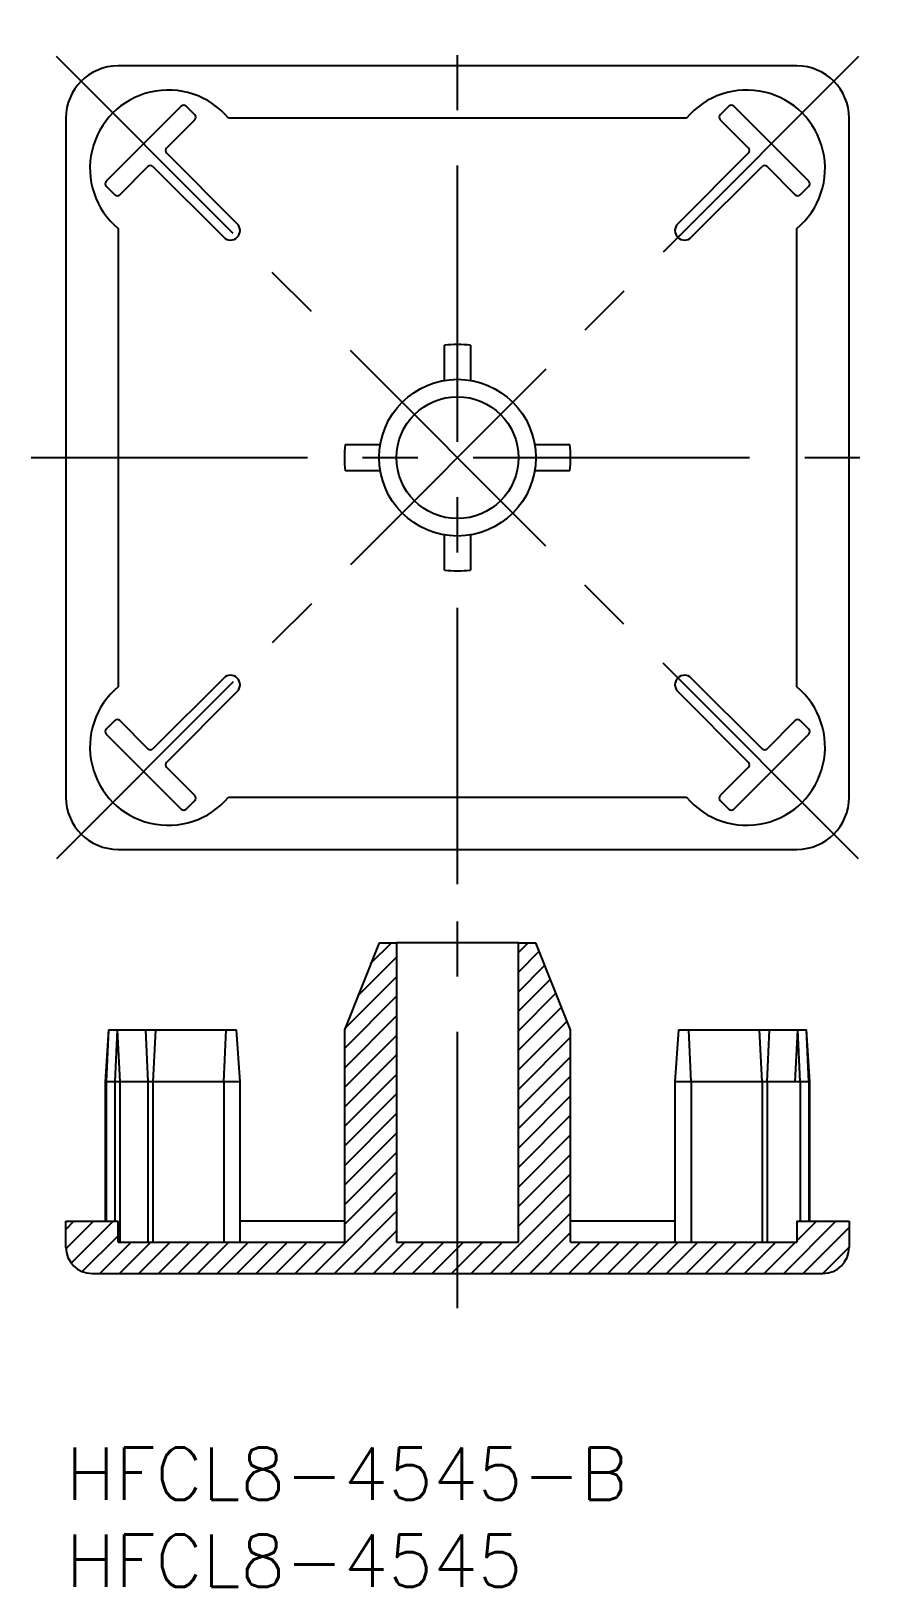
# Model space of a CAD drawing. Extents: x -2 to 47, y -8 to 81.4.
import ezdxf

# ---------------------------------------------------------------- set-up
doc = ezdxf.new("R2010")
doc.units = 0
doc.header["$LTSCALE"] = 0.5
doc.linetypes.add('CENTER', pattern=[50.8, 31.75, -6.35, 6.35, -6.35])
doc.layers.get('0').update_dxf_attribs({"linetype": 'CONTINUOUS'})
for name, color, linetype in [('MSM_CENTER', 1, 'CENTER'), ('MSM_CONTINUOUS', 7, 'CONTINUOUS'), ('MSM_NARROW', 5, 'CONTINUOUS'), ('MSM_PART_NUMBER', 7, 'CONTINUOUS')]:
    doc.layers.add(name, color=color, linetype=linetype)
doc.styles.get("Standard").update_dxf_attribs({"font": 'txt.shx', "height": 3, "bigfont": 'bigfont.shx'})

# ---------------------------------------------------------------- blocks, each defined once
blk = doc.blocks.new('*U9')
at = {"layer": 'MSM_PART_NUMBER'}
blk.add_text('HFCL8-4545-B', height=3, dxfattribs=at).set_placement((0, -3))
blk = doc.blocks.new('*U10')
at = {"layer": 'MSM_PART_NUMBER'}
blk.add_text('HFCL8-4545', height=3, dxfattribs=at).set_placement((0, -8))
blk = doc.blocks.new('*X12')
at = {"color": 0}
for p, q in [((17.528, 27.819), (18.709, 29)), ((26, 28.434), (26.566, 29)), ((16.779, 25.948), (19, 28.169)), ((26, 27.311), (27.197, 28.508)), ((26, 26.188), (27.518, 27.706)), ((16.031, 24.077), (19, 27.046)), ((26, 25.066), (27.838, 26.904)), ((16, 22.924), (19, 25.924)), ((26, 23.943), (28.159, 26.102)), ((26, 22.821), (28.48, 25.301)), ((16, 21.801), (19, 24.801)), ((26, 21.698), (28.8, 24.499)), ((16, 20.679), (19, 23.679)), ((26, 20.576), (29, 23.576)), ((16, 19.556), (19, 22.556)), ((26, 19.453), (29, 22.453)), ((16, 18.434), (19, 21.434)), ((26, 18.331), (29, 21.331)), ((16, 17.311), (19, 20.311)), ((26, 17.208), (29, 20.208)), ((16, 16.188), (19, 19.188)), ((26, 16.086), (29, 19.086)), ((16, 15.066), (19, 18.066)), ((26, 14.963), (29, 17.963)), ((16, 13.943), (19, 16.943)), ((26, 13.841), (29, 16.841)), ((16, 12.821), (19, 15.821)), ((26, 12.718), (29, 15.718)), ((14.302, 10), (19, 14.698)), ((24.404, 10), (29, 14.596)), ((15.424, 10), (19, 13.576)), ((25.527, 10), (29, 13.473)), ((0, 12.536), (0.464, 13)), ((0.002, 11.416), (1.586, 13)), ((0.304, 10.595), (2.709, 13)), ((41.242, 10), (44.242, 13)), ((42, 11.88), (43.12, 13)), ((42.365, 10), (45, 12.635)), ((0.94, 10.109), (3, 12.169)), ((1.954, 10), (3.754, 11.8)), ((3.076, 10), (4.876, 11.8)), ((4.199, 10), (5.999, 11.8)), ((5.321, 10), (7.121, 11.8)), ((6.444, 10), (8.244, 11.8)), ((7.566, 10), (9.366, 11.8)), ((8.689, 10), (10.489, 11.8)), ((9.812, 10), (11.612, 11.8)), ((10.934, 10), (12.734, 11.8)), ((12.057, 10), (13.857, 11.8)), ((13.179, 10), (14.979, 11.8)), ((16.547, 10), (19, 12.453)), ((17.669, 10), (19.469, 11.8)), ((18.792, 10), (20.592, 11.8)), ((19.914, 10), (21.714, 11.8)), ((22.5, 10.341), (23.959, 11.8)), ((22.5, 11.463), (22.837, 11.8)), ((23.282, 10), (25.082, 11.8)), ((26.65, 10), (29, 12.35)), ((27.772, 10), (29.572, 11.8)), ((28.895, 10), (30.695, 11.8)), ((30.017, 10), (31.817, 11.8)), ((31.14, 10), (32.94, 11.8)), ((32.262, 10), (34.062, 11.8)), ((33.385, 10), (35.185, 11.8)), ((34.507, 10), (36.307, 11.8)), ((35.63, 10), (37.43, 11.8)), ((36.752, 10), (38.552, 11.8)), ((37.875, 10), (39.675, 11.8)), ((38.997, 10), (40.797, 11.8)), ((40.12, 10), (41.92, 11.8)), ((21.037, 10), (22.5, 11.463)), ((43.487, 10), (45, 11.513)), ((22.159, 10), (22.5, 10.341))]:
    blk.add_line(p, q, dxfattribs=at)

msp = doc.modelspace()

# ---------------------------------------------------------------- linework, layer by layer
at = {"layer": 'MSM_CENTER'}
for p, q in [((22.5, 32.36), (22.5, 81.36)), ((45.536, 79.896), (-0.536, 33.824)), ((45.536, 33.824), (-0.536, 79.896)), ((-2, 56.86), (47, 56.86)), ((22.5, 8), (22.5, 31))]:
    msp.add_line(p, q, dxfattribs=at)
at = {"layer": 'MSM_CONTINUOUS'}
for p, q in [((42, 79.36), (3, 79.36)), ((6.625, 77.048), (2.312, 72.735)), ((7.403, 76.553), (6.908, 77.048)), ((38.092, 77.048), (37.597, 76.553)), ((42.688, 72.735), (38.375, 77.048)), ((0, 76.36), (0, 37.36)), ((5.777, 74.644), (7.403, 76.27)), ((35.662, 76.36), (9.338, 76.36)), ((37.597, 76.27), (39.223, 74.644)), ((45, 37.36), (45, 76.36)), ((9.843, 70.295), (5.777, 74.361)), ((39.223, 74.361), (35.157, 70.295)), ((3.09, 71.957), (4.716, 73.583)), ((4.999, 73.583), (9.065, 69.517)), ((35.935, 69.517), (40.001, 73.583)), ((40.284, 73.583), (41.91, 71.957)), ((2.312, 72.452), (2.807, 71.957)), ((42.193, 71.957), (42.688, 72.452)), ((3, 70.022), (3, 43.698)), ((42, 43.698), (42, 70.022)), ((21.75, 61.297), (21.75, 63.317)), ((23.25, 63.317), (23.25, 61.297)), ((16.043, 57.61), (18.063, 57.61)), ((26.937, 57.61), (28.957, 57.61)), ((18.063, 56.11), (16.043, 56.11)), ((28.957, 56.11), (26.937, 56.11)), ((21.75, 50.403), (21.75, 52.423)), ((23.25, 52.423), (23.25, 50.403)), ((9.065, 44.203), (4.999, 40.137)), ((40.001, 40.137), (35.935, 44.203)), ((5.777, 39.359), (9.843, 43.425)), ((35.157, 43.425), (39.223, 39.359)), ((2.807, 41.763), (2.312, 41.268)), ((4.716, 40.137), (3.09, 41.763)), ((41.91, 41.763), (40.284, 40.137)), ((42.688, 41.268), (42.193, 41.763)), ((2.312, 40.985), (6.625, 36.672)), ((38.375, 36.672), (42.688, 40.985)), ((7.403, 37.45), (5.777, 39.076)), ((39.223, 39.076), (37.597, 37.45)), ((6.908, 36.672), (7.403, 37.167)), ((9.338, 37.36), (35.662, 37.36)), ((37.597, 37.167), (38.092, 36.672)), ((3, 34.36), (42, 34.36)), ((18, 29), (16, 24)), ((18, 29), (19, 29)), ((26, 29), (19, 29)), ((19, 29), (19, 11.8)), ((26, 29), (27, 29)), ((26, 11.8), (26, 29)), ((29, 24), (27, 29)), ((16, 24), (16, 11.8)), ((29, 11.8), (29, 24)), ((0, 13), (3, 13)), ((0, 11.5), (0, 13)), ((3, 11.8), (3, 13)), ((16, 13), (10.004, 13)), ((34.996, 13), (29, 13)), ((42, 13), (45, 13)), ((42, 13), (42, 11.8)), ((45, 13), (45, 11.5)), ((3, 11.8), (16, 11.8)), ((19, 11.8), (26, 11.8)), ((29, 11.8), (42, 11.8)), ((1.5, 10), (43.5, 10))]:
    msp.add_line(p, q, dxfattribs=at)
at = {"layer": 'MSM_CONTINUOUS', "color": 7, "linetype": 'CONTINUOUS'}
for p, q in [((2.454, 24), (2.254, 21)), ((2.454, 24), (2.312, 21)), ((2.454, 24), (2.948, 24)), ((2.948, 24), (2.807, 21)), ((2.948, 24), (4.575, 24)), ((2.948, 24), (3.09, 21)), ((4.575, 24), (5.141, 24)), ((4.575, 24), (4.716, 21)), ((5.141, 24), (4.999, 21)), ((5.141, 24), (9.206, 24)), ((9.065, 21), (9.206, 24)), ((9.206, 24), (9.804, 24)), ((10.004, 21), (9.804, 24)), ((35.196, 24), (34.996, 21)), ((35.196, 24), (35.794, 24)), ((35.794, 24), (39.859, 24)), ((35.935, 21), (35.794, 24)), ((39.859, 24), (40.425, 24)), ((40.001, 21), (39.859, 24)), ((40.284, 21), (40.425, 24)), ((40.425, 24), (42.052, 24)), ((41.91, 21), (42.052, 24)), ((42.052, 24), (42.546, 24)), ((42.193, 21), (42.052, 24)), ((42.746, 21), (42.546, 24)), ((42.688, 21), (42.546, 24)), ((2.254, 21), (2.254, 13)), ((2.312, 21), (2.254, 21)), ((2.807, 21), (2.312, 21)), ((2.312, 21), (2.312, 13)), ((3.09, 21), (2.807, 21)), ((2.807, 21), (2.807, 13)), ((4.716, 21), (3.09, 21)), ((3.09, 21), (3.09, 11.8)), ((4.999, 21), (4.716, 21)), ((4.716, 21), (4.716, 11.8)), ((9.065, 21), (4.999, 21)), ((4.999, 21), (4.999, 11.8)), ((10.004, 21), (9.065, 21)), ((9.065, 21), (9.065, 11.8)), ((10.004, 11.8), (10.004, 21)), ((34.996, 21), (34.996, 11.8)), ((35.935, 21), (34.996, 21)), ((40.001, 21), (35.935, 21)), ((35.935, 21), (35.935, 11.8)), ((40.284, 21), (40.001, 21)), ((40.001, 21), (40.001, 11.8)), ((41.91, 21), (40.284, 21)), ((40.284, 21), (40.284, 11.8)), ((42.193, 21), (41.91, 21)), ((42.688, 21), (42.193, 21)), ((42.193, 21), (42.193, 13)), ((42.746, 21), (42.688, 21)), ((42.688, 21), (42.688, 13)), ((42.746, 13), (42.746, 21))]:
    msp.add_line(p, q, dxfattribs=at)
at = {"layer": 'MSM_CONTINUOUS'}
for radius in [4.5, 3.5]:
    msp.add_circle((22.5, 56.86), radius, dxfattribs=at)
for centre, radius, start, end in [((3, 76.36), 3, 90, 180), ((42, 76.36), 3, 0, 90), ((5.883, 73.477), 4.5, 39.84139, 230.15861), ((39.117, 73.477), 4.5, 309.84139, 140.15861), ((6.767, 76.906), 0.2, 45, 135), ((38.233, 76.906), 0.2, 45, 135), ((7.262, 76.412), 0.2, 315, 45), ((37.738, 76.412), 0.2, 135, 225), ((5.918, 74.502), 0.2, 135, 225), ((39.082, 74.502), 0.2, 315, 45), ((4.858, 73.442), 0.2, 45, 135), ((40.142, 73.442), 0.2, 45, 135), ((2.454, 72.593), 0.2, 135, 225), ((42.546, 72.593), 0.2, 315, 45), ((2.948, 72.098), 0.2, 225, 315), ((42.052, 72.098), 0.2, 225, 315), ((9.454, 69.906), 0.55, 225, 45), ((35.546, 69.906), 0.55, 135, 315), ((22.5, 56.86), 6.5, 83.37419, 96.62581), ((22.5, 56.86), 6.5, 173.37419, 186.62581), ((22.5, 56.86), 6.5, 353.37419, 6.62581), ((22.5, 56.86), 6.5, 263.37419, 276.62581), ((9.454, 43.814), 0.55, 315, 135), ((35.546, 43.814), 0.55, 45, 225), ((5.883, 40.243), 4.5, 129.84139, 320.15861), ((39.117, 40.243), 4.5, 219.84139, 50.15861), ((2.454, 41.127), 0.2, 135, 225), ((2.948, 41.622), 0.2, 45, 135), ((42.052, 41.622), 0.2, 45, 135), ((42.546, 41.127), 0.2, 315, 45), ((4.858, 40.278), 0.2, 225, 315), ((5.918, 39.218), 0.2, 135, 225), ((39.082, 39.218), 0.2, 315, 45), ((40.142, 40.278), 0.2, 225, 315), ((3, 37.36), 3, 180, 270), ((6.767, 36.814), 0.2, 225, 315), ((7.262, 37.308), 0.2, 315, 45), ((37.738, 37.308), 0.2, 135, 225), ((38.233, 36.814), 0.2, 225, 315), ((42, 37.36), 3, 270, 0), ((1.5, 11.5), 1.5, 180, 270), ((43.5, 11.5), 1.5, 270, 0)]:
    msp.add_arc(centre, radius, start, end, dxfattribs=at)

# ---------------------------------------------------------------- block references
for name in ['*U9', '*U10']:
    msp.add_blockref(name, (0, 0), dxfattribs=at)
at = {"layer": 'MSM_NARROW', "linetype": 'CONTINUOUS'}
msp.add_blockref('*X12', (0, 0), dxfattribs=at)

doc.saveas('drawing.dxf')
